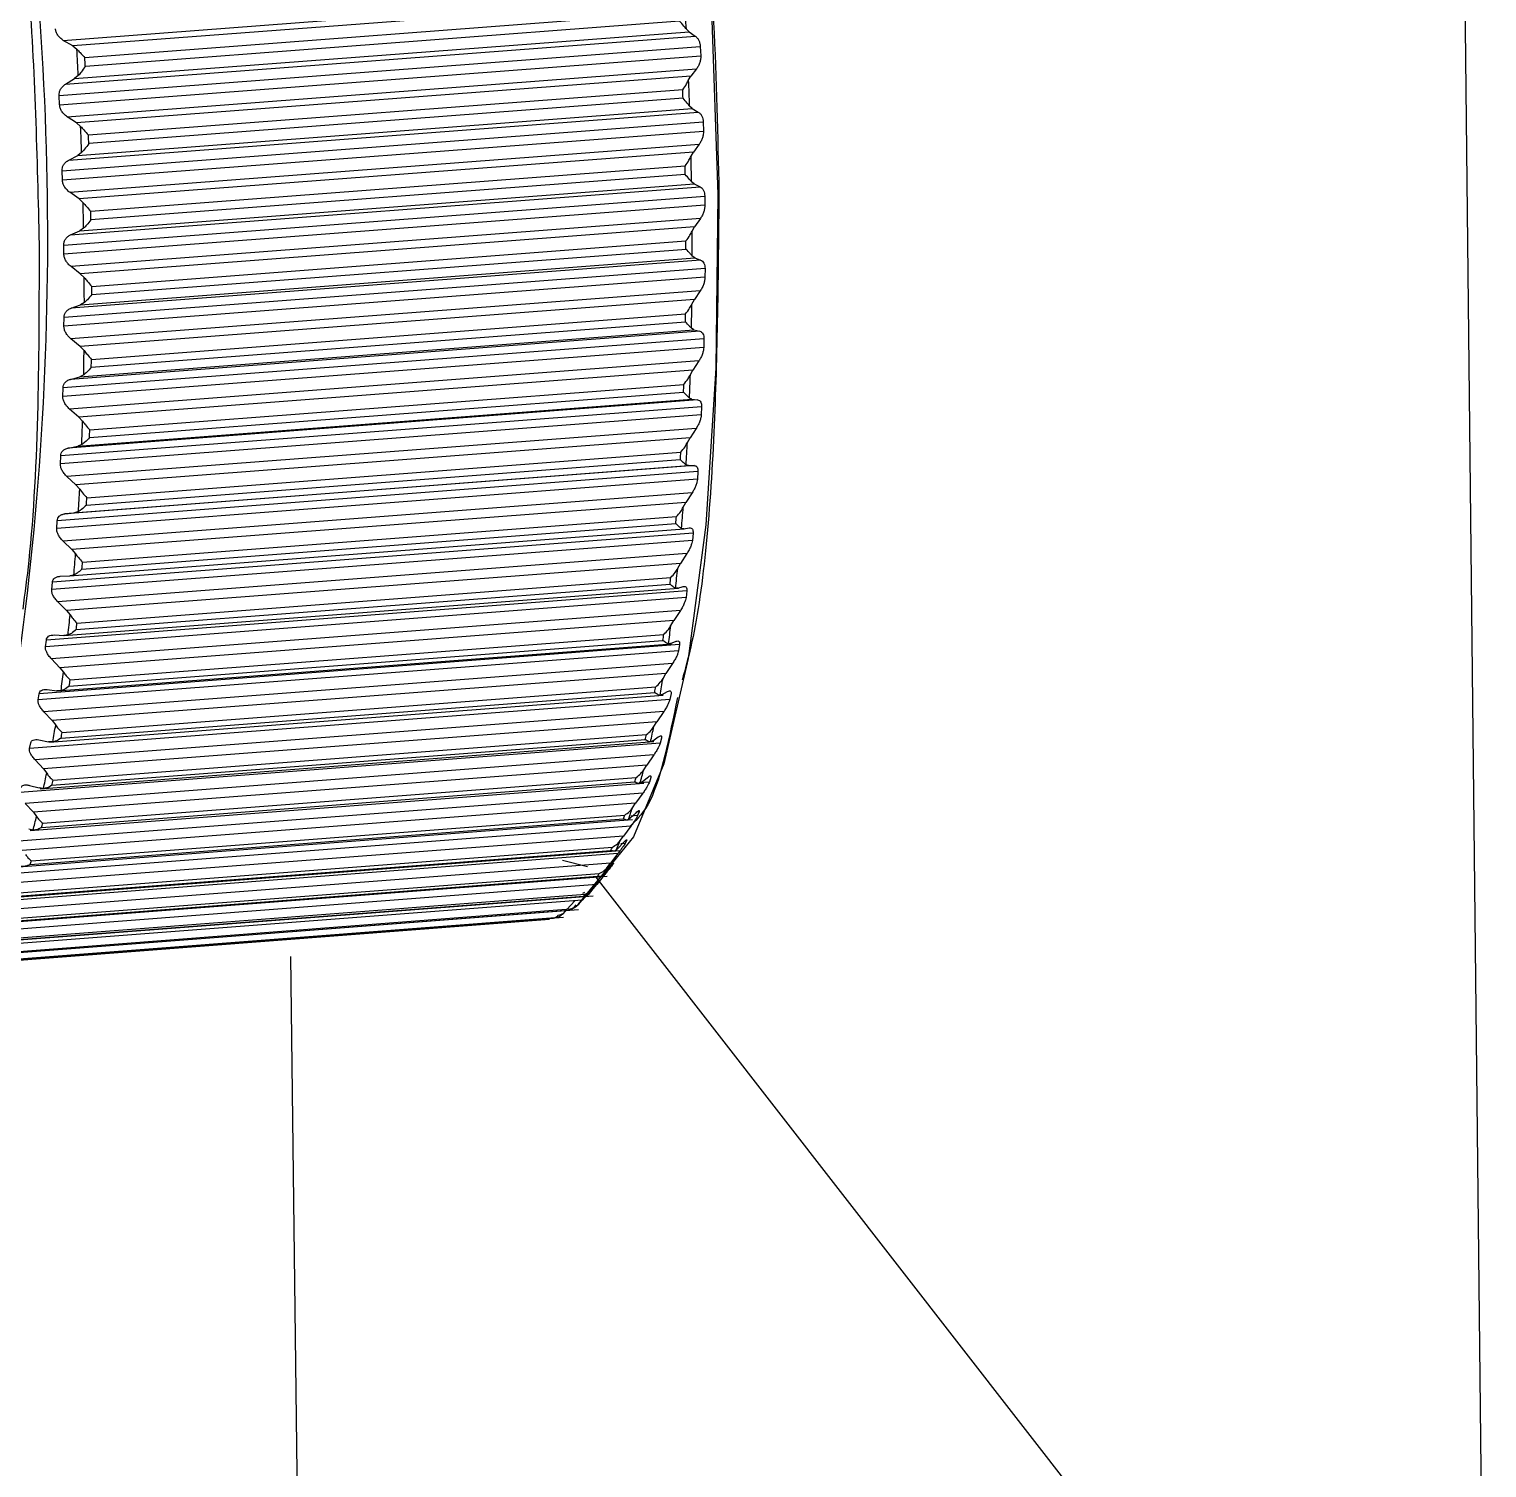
# Model space of a CAD drawing. Header units: millimetres. Extents: x 0 to 279, y 0 to 216.
# Drawn here: x 61.593 to 64.762, y 135.168 to 138.296 of the extents above; entities that cross this region are included whole.
import ezdxf

# ---------------------------------------------------------------- set-up
doc = ezdxf.new("R2010")
doc.units = ezdxf.units.MM

msp = doc.modelspace()

# ---------------------------------------------------------------- linework, layer by layer
at = {"color": 7, "linetype": 'Continuous', "lineweight": 25}
for p, q in [((64.712, 138.5668), (64.7617, 133.9618)), ((61.6675, 138.2717), (63.0358, 138.376)), ((63.0236, 138.3613), (61.6882, 138.2595)), ((63.0061, 138.3323), (61.7144, 138.2338)), ((63.0071, 138.3136), (61.7154, 138.215)), ((61.6882, 138.2595), (61.6675, 138.2717)), ((61.6726, 138.1766), (63.0409, 138.281)), ((61.692, 138.1884), (63.0275, 138.2902)), ((63.0275, 138.2902), (63.0217, 138.296)), ((63.0275, 138.2902), (63.0409, 138.281)), ((61.6585, 138.1517), (63.052, 138.2581)), ((61.6594, 138.1316), (63.0529, 138.238)), ((61.6882, 138.2595), (61.697, 138.2524)), ((63.052, 138.2581), (63.0529, 138.238)), ((61.6759, 138.1056), (63.0441, 138.21)), ((63.0441, 138.21), (63.0318, 138.1941)), ((61.6726, 138.1766), (61.692, 138.1884)), ((61.7001, 138.1952), (61.692, 138.1884)), ((63.0318, 138.1941), (61.6964, 138.0922)), ((63.0267, 138.1855), (63.0318, 138.1941)), ((61.6594, 138.1316), (61.6585, 138.1517)), ((63.0139, 138.1643), (61.7222, 138.0657)), ((63.0146, 138.1457), (61.7229, 138.0471)), ((61.6795, 138.0114), (63.0476, 138.1159)), ((61.6991, 138.0217), (63.0345, 138.1237)), ((63.0345, 138.1237), (63.0288, 138.1289)), ((63.0345, 138.1237), (63.0476, 138.1159)), ((61.6648, 137.9879), (63.0583, 138.0943)), ((61.6964, 138.0922), (61.6759, 138.1056)), ((61.6964, 138.0922), (61.7052, 138.0846)), ((63.0583, 138.0943), (63.0588, 138.0745)), ((61.6654, 137.9681), (63.0588, 138.0745)), ((61.6795, 138.0114), (61.6991, 138.0217)), ((61.6815, 137.9413), (63.0497, 138.0458)), ((61.7073, 138.028), (61.6991, 138.0217)), ((63.0372, 138.0288), (61.7019, 137.9268)), ((63.032, 138.0198), (63.0372, 138.0288)), ((63.0497, 138.0458), (63.0372, 138.0288)), ((61.6654, 137.9681), (61.6648, 137.9879)), ((63.0189, 137.9984), (61.7272, 137.8997)), ((61.6834, 137.8487), (63.0515, 137.9533)), ((61.7033, 137.8575), (63.0386, 137.9596)), ((63.0192, 137.9801), (61.7276, 137.8814)), ((63.0386, 137.9596), (63.0331, 137.9641)), ((63.0386, 137.9596), (63.0515, 137.9533)), ((61.6683, 137.8266), (63.0617, 137.9332)), ((61.7019, 137.9268), (61.6815, 137.9413)), ((61.7019, 137.9268), (61.7105, 137.9188)), ((63.0617, 137.9332), (63.0618, 137.9234)), ((63.0618, 137.9234), (63.0619, 137.9137)), ((63.0619, 137.9137), (61.6686, 137.8072)), ((61.6834, 137.8487), (61.7033, 137.8575)), ((63.0523, 137.8846), (61.6843, 137.78)), ((61.7117, 137.8631), (61.7033, 137.8575)), ((63.0397, 137.8665), (61.7044, 137.7644)), ((63.0344, 137.8571), (63.0397, 137.8665)), ((63.0523, 137.8846), (63.0397, 137.8665)), ((61.6684, 137.8169), (61.6683, 137.8266)), ((61.7294, 137.7369), (63.0209, 137.8356)), ((61.6686, 137.8072), (61.6684, 137.8169)), ((63.0526, 137.7941), (61.6846, 137.6895)), ((61.7047, 137.6967), (63.0399, 137.7989)), ((61.7294, 137.719), (63.021, 137.8178)), ((63.0399, 137.7989), (63.0345, 137.8027)), ((63.0399, 137.7989), (63.0526, 137.7941)), ((63.0623, 137.7756), (61.669, 137.669)), ((61.7044, 137.7644), (61.6843, 137.78)), ((61.7044, 137.7644), (61.713, 137.7561)), ((63.0623, 137.7756), (63.0622, 137.7567)), ((63.0622, 137.7567), (61.6689, 137.65)), ((63.0521, 137.7272), (61.6842, 137.6225)), ((63.0393, 137.7083), (61.7042, 137.6061)), ((61.7132, 137.7016), (61.7047, 137.6967)), ((63.0338, 137.6985), (63.0393, 137.7083)), ((63.0521, 137.7272), (63.0393, 137.7083)), ((61.6689, 137.65), (61.669, 137.669)), ((61.6846, 137.6895), (61.7047, 137.6967)), ((61.7286, 137.5782), (63.02, 137.6771)), ((63.0507, 137.6394), (61.6829, 137.5347)), ((61.7032, 137.5404), (63.0382, 137.6426)), ((61.7284, 137.5609), (63.0198, 137.6598)), ((63.0382, 137.6426), (63.033, 137.6457)), ((63.0382, 137.6426), (63.0507, 137.6394)), ((63.0595, 137.6043), (61.6664, 137.4976)), ((63.06, 137.6226), (61.6669, 137.5159)), ((61.7042, 137.6061), (61.6842, 137.6225)), ((61.7042, 137.6061), (61.7126, 137.5974)), ((63.06, 137.6226), (63.0595, 137.6043)), ((63.0491, 137.5747), (61.6813, 137.47)), ((63.0491, 137.5747), (63.036, 137.555)), ((63.036, 137.555), (61.701, 137.4527)), ((61.7118, 137.5445), (61.7032, 137.5404)), ((63.0304, 137.5449), (63.036, 137.555)), ((61.6664, 137.4976), (61.6669, 137.5159)), ((61.6829, 137.5347), (61.7032, 137.5404)), ((61.725, 137.4248), (63.0162, 137.5237)), ((63.046, 137.4902), (61.6783, 137.3854)), ((61.6988, 137.3894), (63.0337, 137.4917)), ((61.7244, 137.4081), (63.0156, 137.507)), ((63.0337, 137.4917), (63.0285, 137.4941)), ((63.0337, 137.4917), (63.046, 137.4902)), ((63.0541, 137.4576), (61.6611, 137.3508)), ((63.0549, 137.4752), (61.6619, 137.3684)), ((61.701, 137.4527), (61.6813, 137.47)), ((61.701, 137.4527), (61.7093, 137.4437)), ((63.0549, 137.4752), (63.0541, 137.4576)), ((63.0431, 137.4281), (61.6755, 137.3232)), ((63.0431, 137.4281), (63.0298, 137.4076)), ((61.6783, 137.3854), (61.6988, 137.3894)), ((63.0298, 137.4076), (61.695, 137.3053)), ((61.7075, 137.3928), (61.6988, 137.3894)), ((63.024, 137.3974), (63.0298, 137.4076)), ((61.6611, 137.3508), (61.6619, 137.3684)), ((61.7176, 137.2615), (63.0086, 137.3605)), ((61.7185, 137.2774), (63.0096, 137.3765)), ((63.047, 137.3342), (61.6542, 137.2273)), ((63.0385, 137.3473), (61.671, 137.2424)), ((61.695, 137.3053), (61.6755, 137.3232)), ((61.6916, 137.2448), (63.0263, 137.3472)), ((63.0263, 137.3472), (63.0212, 137.3487)), ((63.0263, 137.3472), (63.0385, 137.3473)), ((63.047, 137.3342), (63.0458, 137.3174)), ((63.0458, 137.3174), (61.6531, 137.2106)), ((63.0344, 137.2882), (61.6669, 137.1832)), ((61.695, 137.3053), (61.7031, 137.2961)), ((63.0344, 137.2882), (63.0207, 137.2671)), ((63.0207, 137.2671), (61.6861, 137.1647)), ((63.0149, 137.2567), (63.0207, 137.2671)), ((61.6531, 137.2106), (61.6542, 137.2273)), ((61.671, 137.2424), (61.6916, 137.2448)), ((61.7004, 137.2474), (61.6916, 137.2448)), ((61.7092, 137.1372), (63, 137.2362)), ((63.0363, 137.2005), (61.6437, 137.0936)), ((61.6816, 137.1074), (63.0167, 137.2099)), ((61.7079, 137.122), (62.9988, 137.2211)), ((63.0161, 137.2098), (63.0111, 137.2106)), ((63.0161, 137.2098), (63.0281, 137.2116)), ((63.0363, 137.2005), (63.0348, 137.1847)), ((63.0348, 137.1847), (61.6423, 137.0778)), ((61.6861, 137.1647), (61.6669, 137.1832)), ((61.6861, 137.1647), (61.6941, 137.1554)), ((63.0229, 137.1558), (61.6557, 137.0509)), ((63.0089, 137.1344), (61.6745, 137.0319)), ((63.0029, 137.1239), (63.0089, 137.1344)), ((63.0229, 137.1558), (63.0089, 137.1344)), ((61.6608, 137.1066), (61.6816, 137.1074)), ((61.6904, 137.1093), (61.6816, 137.1074)), ((61.6971, 137.0048), (62.9877, 137.1039)), ((63.0229, 137.0749), (61.6306, 136.968)), ((61.6423, 137.0778), (61.6437, 137.0936)), ((61.6694, 136.9779), (63.0043, 137.0805)), ((61.6956, 136.9906), (62.9862, 137.0897)), ((63.0031, 137.0806), (62.9982, 137.0806)), ((63.0031, 137.0806), (63.0151, 137.084)), ((63.0229, 137.0749), (63.0211, 137.0602)), ((63.0211, 137.0602), (61.6288, 136.9533)), ((61.6745, 137.0319), (61.6557, 137.0509)), ((63.0087, 137.0319), (61.6417, 136.9269)), ((62.9944, 137.0101), (61.6603, 136.9076)), ((61.6745, 137.0319), (61.6824, 137.0224)), ((62.9882, 136.9996), (62.9944, 137.0101)), ((63.0087, 137.0319), (62.9944, 137.0101)), ((61.648, 136.979), (61.6688, 136.9781)), ((61.6778, 136.9792), (61.6688, 136.9781)), ((61.6823, 136.8812), (62.9727, 136.9803)), ((63.0048, 136.9448), (61.6127, 136.8377)), ((63.0069, 136.9583), (61.6148, 136.8513)), ((61.6288, 136.9533), (61.6306, 136.968)), ((61.6546, 136.8572), (62.9892, 136.9597)), ((61.6805, 136.868), (62.9709, 136.9672)), ((62.9875, 136.9602), (62.9827, 136.9595)), ((62.9875, 136.9602), (62.9994, 136.9652)), ((63.0069, 136.9583), (63.0048, 136.9448)), ((62.9919, 136.9172), (61.6252, 136.8121)), ((61.6603, 136.9076), (61.6417, 136.9269)), ((61.6603, 136.9076), (61.6679, 136.8981)), ((62.9919, 136.9172), (62.9773, 136.8952)), ((62.9773, 136.8952), (61.6434, 136.7927)), ((62.971, 136.8847), (62.9773, 136.8952)), ((61.6127, 136.8377), (61.6148, 136.8513)), ((61.6326, 136.8602), (61.6534, 136.8577)), ((61.6372, 136.7458), (62.9715, 136.8484)), ((61.6624, 136.858), (61.6534, 136.8577)), ((61.6628, 136.7549), (62.953, 136.8542)), ((61.6649, 136.767), (62.9551, 136.8662)), ((62.9693, 136.8495), (62.9645, 136.8479)), ((62.9693, 136.8495), (62.9811, 136.8561)), ((62.9884, 136.8514), (62.9859, 136.839)), ((62.9859, 136.839), (61.5942, 136.732)), ((62.9726, 136.8124), (61.6061, 136.7073)), ((61.6434, 136.7927), (61.6252, 136.8121)), ((62.9726, 136.8124), (62.9577, 136.7903)), ((62.9577, 136.7903), (61.6241, 136.6877)), ((61.6434, 136.7927), (61.6509, 136.7832)), ((62.9512, 136.7799), (62.9577, 136.7903)), ((61.6146, 136.751), (61.6355, 136.7469)), ((61.6427, 136.6522), (62.9326, 136.7514)), ((61.6451, 136.6631), (62.935, 136.7623)), ((62.9486, 136.749), (62.9439, 136.7467)), ((62.9486, 136.749), (62.9605, 136.7572)), ((62.9675, 136.7547), (62.9648, 136.7436)), ((62.9648, 136.7436), (61.5733, 136.6366)), ((62.9509, 136.7181), (61.5848, 136.6129)), ((61.5942, 136.732), (61.5966, 136.7443)), ((61.6446, 136.7464), (61.6355, 136.7469)), ((61.6723, 136.6488), (62.9514, 136.7472)), ((62.9509, 136.7181), (62.9357, 136.6961)), ((62.9357, 136.6961), (61.6024, 136.5935)), ((61.6241, 136.6877), (61.6061, 136.7073)), ((61.6241, 136.6877), (61.6314, 136.6784)), ((62.929, 136.6858), (62.9357, 136.6961)), ((61.6202, 136.5603), (62.9098, 136.6596)), ((61.6229, 136.5699), (62.9125, 136.6692)), ((61.652, 136.5584), (62.929, 136.6568)), ((62.9257, 136.6595), (62.9209, 136.6564)), ((62.9257, 136.6595), (62.9375, 136.6692)), ((62.9443, 136.6689), (62.9413, 136.6592)), ((62.927, 136.6349), (61.5612, 136.5297)), ((61.5942, 136.652), (61.6151, 136.6464)), ((61.6242, 136.6451), (61.6151, 136.6464)), ((61.6174, 136.6446), (61.6723, 136.6488)), ((62.927, 136.6349), (62.9114, 136.6131)), ((62.9114, 136.6131), (61.5784, 136.5104)), ((61.6024, 136.5935), (61.5848, 136.6129)), ((61.6024, 136.5935), (61.6095, 136.5842)), ((62.9005, 136.5814), (62.9124, 136.5926)), ((62.9046, 136.603), (62.9114, 136.6131)), ((62.919, 136.5946), (62.9158, 136.5863)), ((62.901, 136.5633), (61.5355, 136.4581)), ((61.571, 136.4749), (62.9044, 136.5776)), ((61.5953, 136.5541), (61.652, 136.5584)), ((61.5956, 136.4799), (62.8849, 136.5792)), ((61.5984, 136.4882), (62.8877, 136.5875)), ((62.901, 136.5633), (62.8851, 136.5419)), ((62.9005, 136.5814), (62.8958, 136.5776)), ((62.8851, 136.5419), (61.5524, 136.4392)), ((61.6016, 136.5548), (61.5925, 136.5568)), ((62.8733, 136.5153), (62.8853, 136.5278)), ((62.8781, 136.5321), (62.8851, 136.5419)), ((62.8918, 136.5321), (62.8884, 136.5253)), ((62.8731, 136.5038), (61.508, 136.3986)), ((61.5447, 136.4074), (62.8778, 136.5102)), ((61.5689, 136.4114), (62.8578, 136.5107)), ((61.5719, 136.4184), (62.8609, 136.5177)), ((62.8731, 136.5038), (62.8568, 136.4828)), ((62.8733, 136.5153), (62.8686, 136.5107)), ((62.8568, 136.4828), (61.5245, 136.3801)), ((62.7864, 136.3928), (62.8506, 136.4709)), ((62.8443, 136.4615), (62.8564, 136.4754)), ((62.8496, 136.4733), (62.8568, 136.4828)), ((62.8628, 136.4819), (62.8591, 136.4766)), ((62.8268, 136.4363), (61.4948, 136.3336)), ((61.5165, 136.3522), (62.8493, 136.4549)), ((61.5403, 136.3553), (62.8289, 136.4547)), ((61.5435, 136.3609), (62.8322, 136.4603)), ((62.8136, 136.4204), (62.8258, 136.4355)), ((62.8195, 136.4272), (62.8268, 136.4363)), ((62.8248, 136.4522), (64.7617, 133.9618)), ((62.8434, 136.4567), (62.8268, 136.4363)), ((62.8322, 136.4442), (62.8283, 136.4404)), ((62.8443, 136.4615), (62.8396, 136.4562)), ((62.7953, 136.4026), (61.4636, 136.2999)), ((61.4867, 136.3095), (62.8191, 136.4122)), ((61.51, 136.3119), (62.7983, 136.4113)), ((61.5134, 136.3161), (62.8018, 136.4155)), ((62.7796, 136.4008), (62.7623, 136.3819)), ((62.7877, 136.3939), (62.7953, 136.4026)), ((62.8122, 136.4223), (62.7953, 136.4026)), ((62.8001, 136.4192), (62.7961, 136.4171)), ((62.8136, 136.4204), (62.8088, 136.4144)), ((61.4553, 136.2795), (62.7874, 136.3822)), ((61.4781, 136.2815), (62.7661, 136.3808)), ((61.4817, 136.2842), (62.7698, 136.3836)), ((62.7546, 136.3737), (62.7623, 136.3819)), ((62.7814, 136.3922), (62.7766, 136.3856)), ((61.3928, 136.2583), (62.7242, 136.361)), ((61.4227, 136.2625), (62.7545, 136.3652)), ((61.445, 136.2642), (62.7326, 136.3635)), ((61.4487, 136.2655), (62.7364, 136.3648)), ((62.1616, 136.2799), (62.2325, 130.3646))]:
    msp.add_line(p, q, dxfattribs=at)
at = {"color": 8, "linetype": 'Continuous', "lineweight": 25}
for p, q in [((62.9413, 136.6592), (62.9192, 136.6575)), ((62.919, 136.5946), (62.9128, 136.5941)), ((62.9158, 136.5863), (62.9011, 136.5852)), ((62.8884, 136.5253), (62.8791, 136.5246)), ((62.8069, 136.4752), (62.7525, 136.4887))]:
    msp.add_line(p, q, dxfattribs=at)
at = {"color": 7, "linetype": 'Continuous', "lineweight": 25, "flags": 128}
msp.add_lwpolyline([(62.5303, 140.5732), (62.6124, 140.5027), (62.7013, 140.3533), (62.7877, 140.1328), (62.8684, 139.8497), (62.9402, 139.5149), (63.0002, 139.1412), (63.0463, 138.7433), (63.0765, 138.3364), (63.0898, 137.9365), (63.0855, 137.5589), (63.0639, 137.2184), (63.0259, 136.9281), (62.9728, 136.6991), (62.9069, 136.5402), (62.8506, 136.4709)], dxfattribs=at)
at = {"color": 7, "linetype": 'Continuous', "lineweight": 25}
for centre, radius, start, end in [((54.8696, 137.8417), 6.7641, 349.9242, 8.6997), ((52.7499, 137.7711), 10.2852, 2.92545, 3.24441), ((51.3121, 137.6624), 10.4016, 2.93652, 3.25209), ((51.2987, 137.6614), 10.4313, 3.04261, 3.14577), ((53.0743, 137.7857), 9.9604, 1.97456, 2.3004), ((53.0298, 137.7823), 9.9914, 2.08443, 2.19093), ((51.6405, 137.6772), 10.0729, 1.99572, 2.31811), ((51.6281, 137.6762), 10.1016, 2.10398, 2.20937), ((53.5643, 137.7996), 9.4702, 0.99515, 1.33213), ((53.5213, 137.7963), 9.4997, 1.10888, 1.21901), ((52.1365, 137.6915), 9.5767, 1.02668, 1.36009), ((52.1255, 137.6906), 9.604, 1.13852, 1.24752), ((54.1583, 137.8034), 8.8626, 0.0929, 0.20824), ((54.1993, 137.8068), 8.8352, 359.9737, 0.32661), ((52.7793, 137.6991), 8.9339, 0.016, 0.36519), ((52.7701, 137.6982), 8.9594, 0.13302, 0.24718), ((54.9143, 137.7983), 8.1066, 359.02108, 359.14347), ((54.9529, 137.8016), 8.0815, 358.89451, 359.26899), ((53.5421, 137.6945), 8.1711, 358.94813, 359.31869), ((53.535, 137.6936), 8.1944, 359.0722, 359.19334), ((55.7944, 137.7797), 7.2398, 357.73866, 358.14159), ((55.7584, 137.7763), 7.2623, 357.87492, 358.00661), ((54.3938, 137.6732), 7.3191, 357.80431, 358.20306), ((54.3892, 137.6722), 7.34, 357.93772, 358.06807), ((56.69, 137.7379), 6.3432, 356.48265, 356.92265), ((56.6568, 137.7344), 6.3629, 356.63152, 356.77532), ((55.3003, 137.632), 6.4116, 356.56126, 356.99674), ((55.2983, 137.6309), 6.43, 356.70686, 356.84923), ((57.6052, 137.6744), 5.4258, 355.0964, 355.5846), ((57.5748, 137.6707), 5.4426, 355.2616, 355.4212), ((56.2266, 137.5691), 5.4832, 355.1891, 355.6724), ((56.2272, 137.5678), 5.4989, 355.3506, 355.5086), ((58.4786, 137.5853), 4.5348, 353.7267, 353.9068), ((58.5061, 137.5892), 4.5208, 353.5401, 354.0914), ((57.1385, 137.4845), 4.5673, 353.6484, 354.1942), ((57.1417, 137.4828), 4.5804, 353.8307, 354.0092), ((59.3368, 137.4795), 3.67, 351.9747, 352.1821), ((59.3617, 137.4838), 3.6587, 351.7598, 352.3945), ((58.0045, 137.3795), 3.695, 351.8856, 352.5141), ((58.0101, 137.3776), 3.7056, 352.0956, 352.301), ((60.145, 137.3613), 2.8659, 349.6803, 350.427), ((60.1225, 137.3567), 2.8747, 349.933, 350.1771), ((58.7972, 137.2574), 2.8929, 349.8258, 350.5655), ((58.8051, 137.2551), 2.9012, 350.0729, 350.3148), ((60.8142, 137.2212), 2.1698, 347.4974, 347.7918), ((60.8346, 137.2262), 2.1631, 347.1927, 348.0933), ((61.4158, 137.0841), 1.5648, 344.1352, 345.2526), ((59.4951, 137.1226), 2.182, 347.3609, 348.2534), ((59.505, 137.1199), 2.1883, 347.6591, 347.9509), ((61.3972, 137.0787), 1.5696, 344.5131, 344.8783), ((61.8811, 136.9417), 1.078, 340.2581, 341.6902), ((60.0833, 136.9807), 1.5769, 344.3294, 345.4375), ((60.0948, 136.9776), 1.5815, 344.6998, 345.062), ((61.8641, 136.9358), 1.0813, 340.742, 341.2101), ((62.2308, 136.8059), 0.7028, 335.1635, 337.0678), ((62.2148, 136.7996), 0.7049, 335.8066, 336.429), ((60.5671, 136.8349), 1.088, 340.9575, 341.4222), ((62.4722, 136.6839), 0.4322, 328.2052, 330.838), ((62.457, 136.6773), 0.4334, 329.0935, 329.954), ((62.6049, 136.5757), 0.2538, 319.6227, 320.8518), ((62.6197, 136.5826), 0.2531, 318.3552, 322.1154), ((62.7172, 136.466), 0.0996, 285.0837, 292.0835), ((62.6786, 136.5011), 0.1487, 306.0364, 307.7912), ((62.6932, 136.5082), 0.1484, 304.2291, 309.5966), ((62.7027, 136.4587), 0.0998, 287.4378, 289.727)]:
    msp.add_arc(centre, radius, start, end, dxfattribs=at)
for points, knots in [([(62.6937, 140.3646), (62.6962, 140.3607), (62.7277, 140.3095), (62.7881, 140.1439), (62.8711, 139.8645), (62.9462, 139.5147), (63.0087, 139.1244), (63.0545, 138.7168), (63.0839, 138.3161), (63.0898, 138.0637), (63.0926, 137.9412)], [0, 0, 0, 0, 0.011533, 0.149703, 0.293617, 0.440586, 0.587554, 0.731469, 0.869639, 1, 1, 1, 1]), ([(61.5589, 138.7094), (61.5707, 138.6047), (61.6038, 138.3111), (61.6105, 138.0172), (61.6149, 137.8282)], [0, 0, 0, 0, 0.356713, 1, 1, 1, 1]), ([(63.0217, 138.296), (63.02, 138.2982), (63.0159, 138.3036), (63.0104, 138.3098), (63.0071, 138.3136)], [0, 0, 0, 0, 0.406364, 1, 1, 1, 1]), ([(61.6675, 138.2717), (61.6651, 138.2733), (61.6605, 138.2763), (61.6553, 138.2828), (61.6517, 138.2897), (61.6509, 138.2946), (61.6506, 138.2969)], [0, 0, 0, 0, 0.28775, 0.55422, 0.783666, 1, 1, 1, 1]), ([(63.0409, 138.281), (63.0424, 138.2797), (63.0454, 138.2773), (63.0489, 138.2716), (63.0513, 138.2652), (63.0517, 138.2604), (63.052, 138.2581)], [0, 0, 0, 0, 0.28775, 0.55422, 0.783666, 1, 1, 1, 1]), ([(61.697, 138.2524), (61.6993, 138.25), (61.7051, 138.2439), (61.7109, 138.2376), (61.7144, 138.2338)], [0, 0, 0, 0, 0.406364, 1, 1, 1, 1]), ([(63.0529, 138.238), (63.0529, 138.2356), (63.0528, 138.2307), (63.0511, 138.2232), (63.0482, 138.2159), (63.0455, 138.212), (63.0441, 138.21)], [0, 0, 0, 0, 0.216357, 0.445782, 0.71228, 1, 1, 1, 1]), ([(61.7154, 138.215), (61.7124, 138.2108), (61.7073, 138.2038), (61.7022, 138.1977), (61.7001, 138.1952)], [0, 0, 0, 0, 0.5936359, 1, 1, 1, 1]), ([(61.6585, 138.1517), (61.6585, 138.1541), (61.6587, 138.1589), (61.6616, 138.1658), (61.6662, 138.1721), (61.6704, 138.175), (61.6726, 138.1766)], [0, 0, 0, 0, 0.216357, 0.445782, 0.71228, 1, 1, 1, 1]), ([(63.0139, 138.1643), (63.0168, 138.1685), (63.0217, 138.1757), (63.0253, 138.1827), (63.0267, 138.1855)], [0, 0, 0, 0, 0.593636, 1, 1, 1, 1]), ([(63.0288, 138.1289), (63.0272, 138.1309), (63.0232, 138.1359), (63.0178, 138.1421), (63.0146, 138.1457)], [0, 0, 0, 0, 0.406364, 1, 1, 1, 1]), ([(61.6759, 138.1056), (61.6735, 138.1073), (61.669, 138.1106), (61.6638, 138.1173), (61.6603, 138.1244), (61.6597, 138.1293), (61.6594, 138.1316)], [0, 0, 0, 0, 0.28775, 0.55422, 0.783666, 1, 1, 1, 1]), ([(63.0476, 138.1159), (63.0492, 138.1148), (63.0521, 138.1127), (63.0554, 138.1074), (63.0577, 138.1013), (63.0581, 138.0966), (63.0583, 138.0943)], [0, 0, 0, 0, 0.28775, 0.55422, 0.783666, 1, 1, 1, 1]), ([(61.7052, 138.0846), (61.7075, 138.0821), (61.7132, 138.0758), (61.7188, 138.0694), (61.7222, 138.0657)], [0, 0, 0, 0, 0.4063641, 1, 1, 1, 1]), ([(63.0588, 138.0745), (63.0588, 138.0721), (63.0586, 138.0672), (63.0568, 138.0596), (63.0538, 138.0521), (63.0511, 138.048), (63.0497, 138.0458)], [0, 0, 0, 0, 0.216357, 0.445782, 0.71228, 1, 1, 1, 1]), ([(61.7229, 138.0471), (61.7198, 138.043), (61.7147, 138.036), (61.7094, 138.0303), (61.7073, 138.028)], [0, 0, 0, 0, 0.593636, 1, 1, 1, 1]), ([(63.0189, 137.9984), (63.0218, 138.0026), (63.0269, 138.0097), (63.0305, 138.0169), (63.032, 138.0198)], [0, 0, 0, 0, 0.5936359, 1, 1, 1, 1]), ([(61.6648, 137.9879), (61.6649, 137.9902), (61.6652, 137.995), (61.6682, 138.0015), (61.6729, 138.0074), (61.6772, 138.01), (61.6795, 138.0114)], [0, 0, 0, 0, 0.216357, 0.445782, 0.71228, 1, 1, 1, 1]), ([(61.6815, 137.9413), (61.6792, 137.9432), (61.6747, 137.9468), (61.6696, 137.9537), (61.6662, 137.9609), (61.6656, 137.9657), (61.6654, 137.9681)], [0, 0, 0, 0, 0.28775, 0.55422, 0.783666, 1, 1, 1, 1]), ([(63.0331, 137.9641), (63.0315, 137.966), (63.0277, 137.9706), (63.0224, 137.9766), (63.0192, 137.9801)], [0, 0, 0, 0, 0.406364, 1, 1, 1, 1]), ([(63.0515, 137.9533), (63.053, 137.9524), (63.0559, 137.9506), (63.0591, 137.9458), (63.0612, 137.94), (63.0615, 137.9354), (63.0617, 137.9332)], [0, 0, 0, 0, 0.28775, 0.55422, 0.783666, 1, 1, 1, 1]), ([(63.0926, 137.9412), (63.0909, 137.7641), (63.0872, 137.3964), (63.0549, 137.0315), (63.019, 136.9048), (63.0125, 136.8818)], [0, 0, 0, 0, 0.431833, 0.89676, 1, 1, 1, 1]), ([(61.7105, 137.9188), (61.7128, 137.9162), (61.7184, 137.9097), (61.7239, 137.9034), (61.7272, 137.8997)], [0, 0, 0, 0, 0.406364, 1, 1, 1, 1]), ([(63.0619, 137.9137), (63.0618, 137.9114), (63.0616, 137.9066), (63.0596, 137.8989), (63.0566, 137.8912), (63.0538, 137.8868), (63.0523, 137.8846)], [0, 0, 0, 0, 0.2163567, 0.4457821, 0.7122805, 1, 1, 1, 1]), ([(61.7276, 137.8814), (61.7245, 137.8774), (61.7192, 137.8706), (61.7138, 137.8653), (61.7117, 137.8631)], [0, 0, 0, 0, 0.5936359, 1, 1, 1, 1]), ([(61.6149, 137.8282), (61.6147, 137.71), (61.6144, 137.4666), (61.6009, 137.1983), (61.5839, 137.0697), (61.5794, 137.0354)], [0, 0, 0, 0, 0.408812, 0.842111, 1, 1, 1, 1]), ([(61.6683, 137.8266), (61.6685, 137.8292), (61.669, 137.8344), (61.6726, 137.8406), (61.6774, 137.8456), (61.6814, 137.8477), (61.6834, 137.8487)], [0, 0, 0, 0, 0.243524, 0.500886, 0.741573, 1, 1, 1, 1]), ([(63.0209, 137.8356), (63.024, 137.8398), (63.0291, 137.8468), (63.0328, 137.8541), (63.0344, 137.8571)], [0, 0, 0, 0, 0.5936359, 1, 1, 1, 1]), ([(61.6843, 137.78), (61.6822, 137.7817), (61.6782, 137.7851), (61.6732, 137.7917), (61.6694, 137.7992), (61.6688, 137.8046), (61.6686, 137.8072)], [0, 0, 0, 0, 0.258425, 0.499114, 0.756475, 1, 1, 1, 1]), ([(63.0345, 137.8027), (63.033, 137.8044), (63.0292, 137.8086), (63.024, 137.8144), (63.021, 137.8178)], [0, 0, 0, 0, 0.406364, 1, 1, 1, 1]), ([(63.0526, 137.7941), (63.054, 137.7934), (63.0568, 137.792), (63.0599, 137.7876), (63.0619, 137.7822), (63.0622, 137.7778), (63.0623, 137.7756)], [0, 0, 0, 0, 0.28775, 0.55422, 0.783666, 1, 1, 1, 1]), ([(61.713, 137.7561), (61.7152, 137.7534), (61.7207, 137.7467), (61.7261, 137.7405), (61.7294, 137.7369)], [0, 0, 0, 0, 0.406364, 1, 1, 1, 1]), ([(63.0622, 137.7567), (63.062, 137.7544), (63.0617, 137.7497), (63.0596, 137.742), (63.0565, 137.7341), (63.0536, 137.7296), (63.0521, 137.7272)], [0, 0, 0, 0, 0.216357, 0.445782, 0.71228, 1, 1, 1, 1]), ([(61.7294, 137.719), (61.7262, 137.7151), (61.7208, 137.7085), (61.7154, 137.7036), (61.7132, 137.7016)], [0, 0, 0, 0, 0.5936359, 1, 1, 1, 1]), ([(61.669, 137.669), (61.6692, 137.6712), (61.6697, 137.6757), (61.6729, 137.6815), (61.6778, 137.6865), (61.6823, 137.6885), (61.6846, 137.6895)], [0, 0, 0, 0, 0.216357, 0.445782, 0.71228, 1, 1, 1, 1]), ([(63.02, 137.6771), (63.0232, 137.6812), (63.0284, 137.688), (63.0323, 137.6955), (63.0338, 137.6985)], [0, 0, 0, 0, 0.5936359, 1, 1, 1, 1]), ([(61.6842, 137.6225), (61.6819, 137.6246), (61.6775, 137.6286), (61.6727, 137.6358), (61.6695, 137.6431), (61.6691, 137.6478), (61.6689, 137.65)], [0, 0, 0, 0, 0.28775, 0.55422, 0.783666, 1, 1, 1, 1]), ([(63.033, 137.6457), (63.0315, 137.6472), (63.0278, 137.6509), (63.0228, 137.6565), (63.0198, 137.6598)], [0, 0, 0, 0, 0.406364, 1, 1, 1, 1]), ([(63.0507, 137.6394), (63.0522, 137.6389), (63.0549, 137.6379), (63.0579, 137.634), (63.0598, 137.629), (63.0599, 137.6247), (63.06, 137.6226)], [0, 0, 0, 0, 0.28775, 0.55422, 0.783666, 1, 1, 1, 1]), ([(63.0595, 137.6043), (63.0594, 137.6021), (63.059, 137.5975), (63.0567, 137.5898), (63.0535, 137.5819), (63.0506, 137.5772), (63.0491, 137.5747)], [0, 0, 0, 0, 0.216357, 0.445782, 0.71228, 1, 1, 1, 1]), ([(61.7126, 137.5974), (61.7147, 137.5946), (61.7201, 137.5879), (61.7255, 137.5818), (61.7286, 137.5782)], [0, 0, 0, 0, 0.4063641, 1, 1, 1, 1]), ([(61.7284, 137.5609), (61.7251, 137.5571), (61.7196, 137.5508), (61.714, 137.5463), (61.7118, 137.5445)], [0, 0, 0, 0, 0.5936359, 1, 1, 1, 1]), ([(63.0162, 137.5237), (63.0194, 137.5277), (63.0248, 137.5343), (63.0288, 137.5419), (63.0304, 137.5449)], [0, 0, 0, 0, 0.5936359, 1, 1, 1, 1]), ([(61.6669, 137.5159), (61.6671, 137.518), (61.6677, 137.5223), (61.671, 137.5278), (61.676, 137.5323), (61.6805, 137.5339), (61.6829, 137.5347)], [0, 0, 0, 0, 0.216357, 0.445782, 0.71228, 1, 1, 1, 1]), ([(61.6813, 137.47), (61.679, 137.4721), (61.6747, 137.4763), (61.6699, 137.4836), (61.6669, 137.4909), (61.6666, 137.4954), (61.6664, 137.4976)], [0, 0, 0, 0, 0.28775, 0.55422, 0.783666, 1, 1, 1, 1]), ([(63.0285, 137.4941), (63.0271, 137.4954), (63.0235, 137.4986), (63.0186, 137.5039), (63.0156, 137.507)], [0, 0, 0, 0, 0.4063641, 1, 1, 1, 1]), ([(63.046, 137.4902), (63.0474, 137.4898), (63.0501, 137.4892), (63.053, 137.4858), (63.0548, 137.4812), (63.0549, 137.4771), (63.0549, 137.4752)], [0, 0, 0, 0, 0.28775, 0.55422, 0.783666, 1, 1, 1, 1]), ([(63.0541, 137.4576), (63.0538, 137.4554), (63.0534, 137.451), (63.051, 137.4434), (63.0476, 137.4355), (63.0447, 137.4306), (63.0431, 137.4281)], [0, 0, 0, 0, 0.2163567, 0.4457821, 0.7122805, 1, 1, 1, 1]), ([(61.7093, 137.4437), (61.7114, 137.441), (61.7167, 137.4341), (61.7219, 137.4283), (61.725, 137.4248)], [0, 0, 0, 0, 0.4063641, 1, 1, 1, 1]), ([(61.6619, 137.3684), (61.6622, 137.3704), (61.6628, 137.3745), (61.6663, 137.3795), (61.6714, 137.3835), (61.676, 137.3847), (61.6783, 137.3854)], [0, 0, 0, 0, 0.2163567, 0.4457821, 0.7122805, 1, 1, 1, 1]), ([(61.7244, 137.4081), (61.7211, 137.4045), (61.7154, 137.3984), (61.7098, 137.3944), (61.7075, 137.3928)], [0, 0, 0, 0, 0.593636, 1, 1, 1, 1]), ([(63.0096, 137.3765), (63.0128, 137.3803), (63.0183, 137.3867), (63.0224, 137.3943), (63.024, 137.3974)], [0, 0, 0, 0, 0.593636, 1, 1, 1, 1]), ([(61.6755, 137.3232), (61.6733, 137.3255), (61.669, 137.3298), (61.6644, 137.3371), (61.6615, 137.3443), (61.6612, 137.3487), (61.6611, 137.3508)], [0, 0, 0, 0, 0.2877497, 0.5542199, 0.7836665, 1, 1, 1, 1]), ([(63.0212, 137.3487), (63.0198, 137.3499), (63.0163, 137.3526), (63.0115, 137.3576), (63.0086, 137.3605)], [0, 0, 0, 0, 0.406364, 1, 1, 1, 1]), ([(63.0385, 137.3473), (63.0398, 137.3471), (63.0425, 137.3468), (63.0453, 137.344), (63.047, 137.3399), (63.047, 137.336), (63.047, 137.3342)], [0, 0, 0, 0, 0.28775, 0.55422, 0.783666, 1, 1, 1, 1]), ([(61.7031, 137.2961), (61.7052, 137.2933), (61.7103, 137.2864), (61.7155, 137.2808), (61.7185, 137.2774)], [0, 0, 0, 0, 0.406364, 1, 1, 1, 1]), ([(63.0458, 137.3174), (63.0455, 137.3154), (63.045, 137.3111), (63.0425, 137.3037), (63.039, 137.2957), (63.0359, 137.2907), (63.0344, 137.2882)], [0, 0, 0, 0, 0.2163567, 0.4457821, 0.7122805, 1, 1, 1, 1]), ([(61.7176, 137.2615), (61.7142, 137.2581), (61.7084, 137.2523), (61.7027, 137.2488), (61.7004, 137.2474)], [0, 0, 0, 0, 0.593636, 1, 1, 1, 1]), ([(63, 137.2362), (63.0034, 137.2399), (63.009, 137.2461), (63.0132, 137.2537), (63.0149, 137.2567)], [0, 0, 0, 0, 0.593636, 1, 1, 1, 1]), ([(61.6542, 137.2273), (61.6545, 137.2292), (61.6552, 137.2331), (61.6588, 137.2376), (61.664, 137.2411), (61.6686, 137.2419), (61.671, 137.2424)], [0, 0, 0, 0, 0.216357, 0.445782, 0.71228, 1, 1, 1, 1]), ([(61.6669, 137.1832), (61.6648, 137.1855), (61.6605, 137.1899), (61.6561, 137.1973), (61.6533, 137.2044), (61.6531, 137.2086), (61.6531, 137.2106)], [0, 0, 0, 0, 0.28775, 0.55422, 0.783666, 1, 1, 1, 1]), ([(63.0111, 137.2106), (63.0097, 137.2115), (63.0063, 137.2137), (63.0016, 137.2184), (62.9988, 137.2211)], [0, 0, 0, 0, 0.4063641, 1, 1, 1, 1]), ([(63.0281, 137.2116), (63.0295, 137.2116), (63.0321, 137.2117), (63.0348, 137.2094), (63.0364, 137.2058), (63.0363, 137.2022), (63.0363, 137.2005)], [0, 0, 0, 0, 0.28775, 0.55422, 0.783666, 1, 1, 1, 1]), ([(63.0348, 137.1847), (63.0345, 137.1827), (63.0338, 137.1787), (63.0312, 137.1714), (63.0276, 137.1635), (63.0245, 137.1585), (63.0229, 137.1558)], [0, 0, 0, 0, 0.216357, 0.445782, 0.71228, 1, 1, 1, 1]), ([(61.6941, 137.1554), (61.6962, 137.1526), (61.7012, 137.1457), (61.7062, 137.1404), (61.7092, 137.1372)], [0, 0, 0, 0, 0.406364, 1, 1, 1, 1]), ([(61.6437, 137.0936), (61.6441, 137.0954), (61.6448, 137.099), (61.6485, 137.103), (61.6538, 137.1059), (61.6584, 137.1064), (61.6608, 137.1066)], [0, 0, 0, 0, 0.216357, 0.445782, 0.71228, 1, 1, 1, 1]), ([(61.7079, 137.122), (61.7045, 137.1188), (61.6986, 137.1134), (61.6928, 137.1105), (61.6904, 137.1093)], [0, 0, 0, 0, 0.593636, 1, 1, 1, 1]), ([(62.9877, 137.1039), (62.9911, 137.1074), (62.9968, 137.1133), (63.0012, 137.1208), (63.0029, 137.1239)], [0, 0, 0, 0, 0.593636, 1, 1, 1, 1]), ([(61.6557, 137.0509), (61.6535, 137.0532), (61.6493, 137.0577), (61.645, 137.065), (61.6423, 137.0719), (61.6423, 137.0759), (61.6423, 137.0778)], [0, 0, 0, 0, 0.28775, 0.55422, 0.783666, 1, 1, 1, 1]), ([(62.9982, 137.0806), (62.9969, 137.0813), (62.9936, 137.083), (62.9889, 137.0872), (62.9862, 137.0897)], [0, 0, 0, 0, 0.406364, 1, 1, 1, 1]), ([(63.0151, 137.084), (63.0164, 137.0842), (63.019, 137.0847), (63.0216, 137.083), (63.0231, 137.0799), (63.023, 137.0766), (63.0229, 137.0749)], [0, 0, 0, 0, 0.28775, 0.55422, 0.783666, 1, 1, 1, 1]), ([(63.0211, 137.0602), (63.0207, 137.0584), (63.02, 137.0546), (63.0173, 137.0475), (63.0135, 137.0397), (63.0103, 137.0346), (63.0087, 137.0319)], [0, 0, 0, 0, 0.216357, 0.445782, 0.71228, 1, 1, 1, 1]), ([(61.6824, 137.0224), (61.6844, 137.0197), (61.6893, 137.0129), (61.6942, 137.0078), (61.6971, 137.0048)], [0, 0, 0, 0, 0.406364, 1, 1, 1, 1]), ([(61.6306, 136.968), (61.631, 136.9696), (61.6318, 136.973), (61.6356, 136.9765), (61.641, 136.9788), (61.6456, 136.9789), (61.648, 136.979)], [0, 0, 0, 0, 0.216357, 0.445782, 0.71228, 1, 1, 1, 1]), ([(61.6956, 136.9906), (61.692, 136.9876), (61.6861, 136.9825), (61.6802, 136.9801), (61.6778, 136.9792)], [0, 0, 0, 0, 0.5936359, 1, 1, 1, 1]), ([(62.9727, 136.9803), (62.9762, 136.9836), (62.982, 136.9892), (62.9864, 136.9966), (62.9882, 136.9996)], [0, 0, 0, 0, 0.593636, 1, 1, 1, 1]), ([(61.6417, 136.9269), (61.6396, 136.9293), (61.6355, 136.9338), (61.6313, 136.941), (61.6287, 136.9477), (61.6288, 136.9514), (61.6288, 136.9533)], [0, 0, 0, 0, 0.28775, 0.55422, 0.783666, 1, 1, 1, 1]), ([(62.9827, 136.9595), (62.9813, 136.9599), (62.9781, 136.961), (62.9736, 136.9649), (62.9709, 136.9672)], [0, 0, 0, 0, 0.4063641, 1, 1, 1, 1]), ([(63.0048, 136.9448), (63.0044, 136.943), (63.0036, 136.9395), (63.0007, 136.9326), (62.9968, 136.925), (62.9935, 136.9199), (62.9919, 136.9172)], [0, 0, 0, 0, 0.216357, 0.445782, 0.71228, 1, 1, 1, 1]), ([(62.9994, 136.9652), (63.0007, 136.9657), (63.0033, 136.9665), (63.0058, 136.9654), (63.0072, 136.9628), (63.007, 136.9598), (63.0069, 136.9583)], [0, 0, 0, 0, 0.28775, 0.55422, 0.783666, 1, 1, 1, 1]), ([(61.6679, 136.8981), (61.6699, 136.8954), (61.6747, 136.8887), (61.6795, 136.884), (61.6823, 136.8812)], [0, 0, 0, 0, 0.406364, 1, 1, 1, 1]), ([(62.9551, 136.8662), (62.9586, 136.8693), (62.9645, 136.8745), (62.9691, 136.8818), (62.971, 136.8847)], [0, 0, 0, 0, 0.5936359, 1, 1, 1, 1]), ([(61.6148, 136.8513), (61.6153, 136.8528), (61.6162, 136.8559), (61.62, 136.8589), (61.6255, 136.8606), (61.6301, 136.8603), (61.6326, 136.8602)], [0, 0, 0, 0, 0.216357, 0.445782, 0.71228, 1, 1, 1, 1]), ([(61.6805, 136.868), (61.6769, 136.8652), (61.6708, 136.8605), (61.6649, 136.8587), (61.6624, 136.858)], [0, 0, 0, 0, 0.593636, 1, 1, 1, 1]), ([(62.9645, 136.8479), (62.9632, 136.8481), (62.96, 136.8487), (62.9556, 136.8521), (62.953, 136.8542)], [0, 0, 0, 0, 0.4063641, 1, 1, 1, 1]), ([(62.9811, 136.8561), (62.9825, 136.8567), (62.985, 136.8579), (62.9875, 136.8574), (62.9888, 136.8554), (62.9885, 136.8527), (62.9884, 136.8514)], [0, 0, 0, 0, 0.28775, 0.55422, 0.783666, 1, 1, 1, 1]), ([(61.6252, 136.8121), (61.6231, 136.8145), (61.6191, 136.8191), (61.615, 136.8261), (61.6126, 136.8325), (61.6127, 136.836), (61.6127, 136.8377)], [0, 0, 0, 0, 0.28775, 0.55422, 0.783666, 1, 1, 1, 1]), ([(63.0022, 136.8427), (62.9847, 136.7559), (62.9575, 136.6211), (62.9155, 136.5792), (62.9006, 136.5643)], [0, 0, 0, 0, 0.6446116, 1, 1, 1, 1]), ([(62.9859, 136.839), (62.9855, 136.8374), (62.9847, 136.8342), (62.9817, 136.8276), (62.9776, 136.8201), (62.9743, 136.815), (62.9726, 136.8124)], [0, 0, 0, 0, 0.216357, 0.445782, 0.71228, 1, 1, 1, 1]), ([(61.6509, 136.7832), (61.6528, 136.7805), (61.6575, 136.774), (61.6622, 136.7696), (61.6649, 136.767)], [0, 0, 0, 0, 0.4063641, 1, 1, 1, 1]), ([(61.5966, 136.7443), (61.5971, 136.7457), (61.5981, 136.7484), (61.602, 136.7508), (61.6075, 136.752), (61.6122, 136.7513), (61.6146, 136.751)], [0, 0, 0, 0, 0.216357, 0.445782, 0.71228, 1, 1, 1, 1]), ([(61.6628, 136.7549), (61.6592, 136.7524), (61.653, 136.7482), (61.647, 136.7469), (61.6446, 136.7464)], [0, 0, 0, 0, 0.593636, 1, 1, 1, 1]), ([(62.9439, 136.7467), (62.9426, 136.7467), (62.9395, 136.7467), (62.9352, 136.7497), (62.9326, 136.7514)], [0, 0, 0, 0, 0.406364, 1, 1, 1, 1]), ([(62.935, 136.7623), (62.9386, 136.7652), (62.9446, 136.77), (62.9493, 136.777), (62.9512, 136.7799)], [0, 0, 0, 0, 0.593636, 1, 1, 1, 1]), ([(62.9605, 136.7572), (62.9618, 136.758), (62.9644, 136.7596), (62.9668, 136.7597), (62.968, 136.7582), (62.9677, 136.7559), (62.9675, 136.7547)], [0, 0, 0, 0, 0.28775, 0.55422, 0.783666, 1, 1, 1, 1]), ([(61.6061, 136.7073), (61.6041, 136.7096), (61.6002, 136.7142), (61.5962, 136.721), (61.5939, 136.7272), (61.5941, 136.7304), (61.5942, 136.732)], [0, 0, 0, 0, 0.28775, 0.55422, 0.783666, 1, 1, 1, 1]), ([(62.9648, 136.7436), (62.9643, 136.7422), (62.9634, 136.7392), (62.9603, 136.733), (62.9561, 136.7258), (62.9527, 136.7207), (62.9509, 136.7181)], [0, 0, 0, 0, 0.216357, 0.445782, 0.71228, 1, 1, 1, 1]), ([(62.9125, 136.6692), (62.9161, 136.6718), (62.9222, 136.6762), (62.927, 136.6831), (62.929, 136.6858)], [0, 0, 0, 0, 0.5936359, 1, 1, 1, 1]), ([(61.576, 136.6476), (61.5765, 136.6488), (61.5775, 136.6512), (61.5816, 136.6531), (61.5871, 136.6536), (61.5918, 136.6526), (61.5942, 136.652)], [0, 0, 0, 0, 0.216357, 0.445782, 0.71228, 1, 1, 1, 1]), ([(61.6314, 136.6784), (61.6333, 136.6758), (61.6378, 136.6694), (61.6424, 136.6654), (61.6451, 136.6631)], [0, 0, 0, 0, 0.406364, 1, 1, 1, 1]), ([(62.9209, 136.6564), (62.9197, 136.6562), (62.9166, 136.6556), (62.9124, 136.6581), (62.9098, 136.6596)], [0, 0, 0, 0, 0.4063641, 1, 1, 1, 1]), ([(62.9413, 136.6592), (62.9409, 136.658), (62.9398, 136.6553), (62.9366, 136.6494), (62.9323, 136.6425), (62.9288, 136.6375), (62.927, 136.6349)], [0, 0, 0, 0, 0.216357, 0.445782, 0.71228, 1, 1, 1, 1]), ([(62.9375, 136.6692), (62.9388, 136.6702), (62.9414, 136.6721), (62.9438, 136.6728), (62.945, 136.672), (62.9445, 136.6699), (62.9443, 136.6689)], [0, 0, 0, 0, 0.28775, 0.55422, 0.783666, 1, 1, 1, 1]), ([(61.6427, 136.6522), (61.639, 136.6499), (61.6328, 136.6461), (61.6267, 136.6454), (61.6242, 136.6451)], [0, 0, 0, 0, 0.593636, 1, 1, 1, 1]), ([(62.8877, 136.5875), (62.8914, 136.5899), (62.8977, 136.5939), (62.9026, 136.6004), (62.9046, 136.603)], [0, 0, 0, 0, 0.593636, 1, 1, 1, 1]), ([(62.9124, 136.5926), (62.9137, 136.5938), (62.9163, 136.5961), (62.9186, 136.5973), (62.9198, 136.5971), (62.9193, 136.5954), (62.919, 136.5946)], [0, 0, 0, 0, 0.28775, 0.55422, 0.783666, 1, 1, 1, 1]), ([(61.6202, 136.5603), (61.6165, 136.5583), (61.6102, 136.555), (61.6041, 136.5549), (61.6016, 136.5548)], [0, 0, 0, 0, 0.593636, 1, 1, 1, 1]), ([(61.6095, 136.5842), (61.6113, 136.5818), (61.6157, 136.5757), (61.6202, 136.5721), (61.6229, 136.5699)], [0, 0, 0, 0, 0.406364, 1, 1, 1, 1]), ([(62.8958, 136.5776), (62.8945, 136.5771), (62.8915, 136.576), (62.8873, 136.578), (62.8849, 136.5792)], [0, 0, 0, 0, 0.4063641, 1, 1, 1, 1]), ([(62.9158, 136.5863), (62.9153, 136.5852), (62.9142, 136.5829), (62.9109, 136.5774), (62.9064, 136.5708), (62.9029, 136.5659), (62.901, 136.5633)], [0, 0, 0, 0, 0.216357, 0.445782, 0.71228, 1, 1, 1, 1]), ([(62.8609, 136.5177), (62.8647, 136.5198), (62.871, 136.5233), (62.876, 136.5295), (62.8781, 136.5321)], [0, 0, 0, 0, 0.593636, 1, 1, 1, 1]), ([(62.8853, 136.5278), (62.8866, 136.5292), (62.8892, 136.5319), (62.8915, 136.5337), (62.8926, 136.534), (62.8921, 136.5327), (62.8918, 136.5321)], [0, 0, 0, 0, 0.28775, 0.55422, 0.783666, 1, 1, 1, 1]), ([(61.5854, 136.5014), (61.5872, 136.4991), (61.5915, 136.4932), (61.5958, 136.4901), (61.5984, 136.4882)], [0, 0, 0, 0, 0.4063641, 1, 1, 1, 1]), ([(62.8686, 136.5107), (62.8674, 136.51), (62.8643, 136.5083), (62.8603, 136.5098), (62.8578, 136.5107)], [0, 0, 0, 0, 0.406364, 1, 1, 1, 1]), ([(62.8884, 136.5253), (62.8878, 136.5243), (62.8867, 136.5224), (62.8832, 136.5174), (62.8787, 136.5111), (62.875, 136.5063), (62.8731, 136.5038)], [0, 0, 0, 0, 0.216357, 0.445782, 0.71228, 1, 1, 1, 1]), ([(61.5956, 136.4799), (61.5918, 136.4782), (61.5854, 136.4754), (61.5792, 136.4758), (61.5767, 136.476)], [0, 0, 0, 0, 0.593636, 1, 1, 1, 1]), ([(62.8322, 136.4603), (62.836, 136.4621), (62.8424, 136.4651), (62.8475, 136.4709), (62.8496, 136.4733)], [0, 0, 0, 0, 0.5936359, 1, 1, 1, 1]), ([(62.8591, 136.4766), (62.8586, 136.4758), (62.8574, 136.4742), (62.8538, 136.4696), (62.8491, 136.4638), (62.8454, 136.4591), (62.8434, 136.4567)], [0, 0, 0, 0, 0.216357, 0.445782, 0.71228, 1, 1, 1, 1]), ([(62.8564, 136.4754), (62.8577, 136.4769), (62.8603, 136.4799), (62.8626, 136.4823), (62.8637, 136.4833), (62.8631, 136.4823), (62.8628, 136.4819)], [0, 0, 0, 0, 0.2877497, 0.5542199, 0.7836665, 1, 1, 1, 1]), ([(62.8283, 136.4404), (62.8277, 136.4398), (62.8265, 136.4386), (62.8228, 136.4345), (62.818, 136.4291), (62.8142, 136.4247), (62.8122, 136.4223)], [0, 0, 0, 0, 0.216357, 0.445782, 0.71228, 1, 1, 1, 1]), ([(62.8258, 136.4355), (62.8271, 136.4372), (62.8298, 136.4405), (62.8321, 136.4435), (62.8331, 136.445), (62.8325, 136.4444), (62.8322, 136.4442)], [0, 0, 0, 0, 0.28775, 0.55422, 0.783666, 1, 1, 1, 1]), ([(62.8396, 136.4562), (62.8383, 136.4553), (62.8353, 136.4531), (62.8313, 136.4541), (62.8289, 136.4547)], [0, 0, 0, 0, 0.415887, 1, 1, 1, 1]), ([(62.8088, 136.4144), (62.8075, 136.4132), (62.8045, 136.4105), (62.8005, 136.411), (62.7983, 136.4113)], [0, 0, 0, 0, 0.432382, 1, 1, 1, 1]), ([(62.8018, 136.4155), (62.8056, 136.4169), (62.812, 136.4195), (62.8173, 136.425), (62.8195, 136.4272)], [0, 0, 0, 0, 0.593636, 1, 1, 1, 1]), ([(62.7431, 136.3698), (62.7416, 136.368), (62.7386, 136.3643), (62.7347, 136.3638), (62.7326, 136.3635)], [0, 0, 0, 0, 0.4808987, 1, 1, 1, 1]), ([(62.7364, 136.3648), (62.7403, 136.3657), (62.7469, 136.3672), (62.7524, 136.3718), (62.7546, 136.3737)], [0, 0, 0, 0, 0.5936359, 1, 1, 1, 1]), ([(62.7766, 136.3856), (62.7753, 136.3841), (62.7722, 136.3808), (62.7683, 136.3808), (62.7661, 136.3808)], [0, 0, 0, 0, 0.452722, 1, 1, 1, 1]), ([(62.7698, 136.3836), (62.7736, 136.3848), (62.7802, 136.3868), (62.7855, 136.3919), (62.7877, 136.3939)], [0, 0, 0, 0, 0.593636, 1, 1, 1, 1])]:
    msp.add_open_spline(points, degree=3, knots=knots, dxfattribs=at)

doc.saveas('drawing.dxf')
